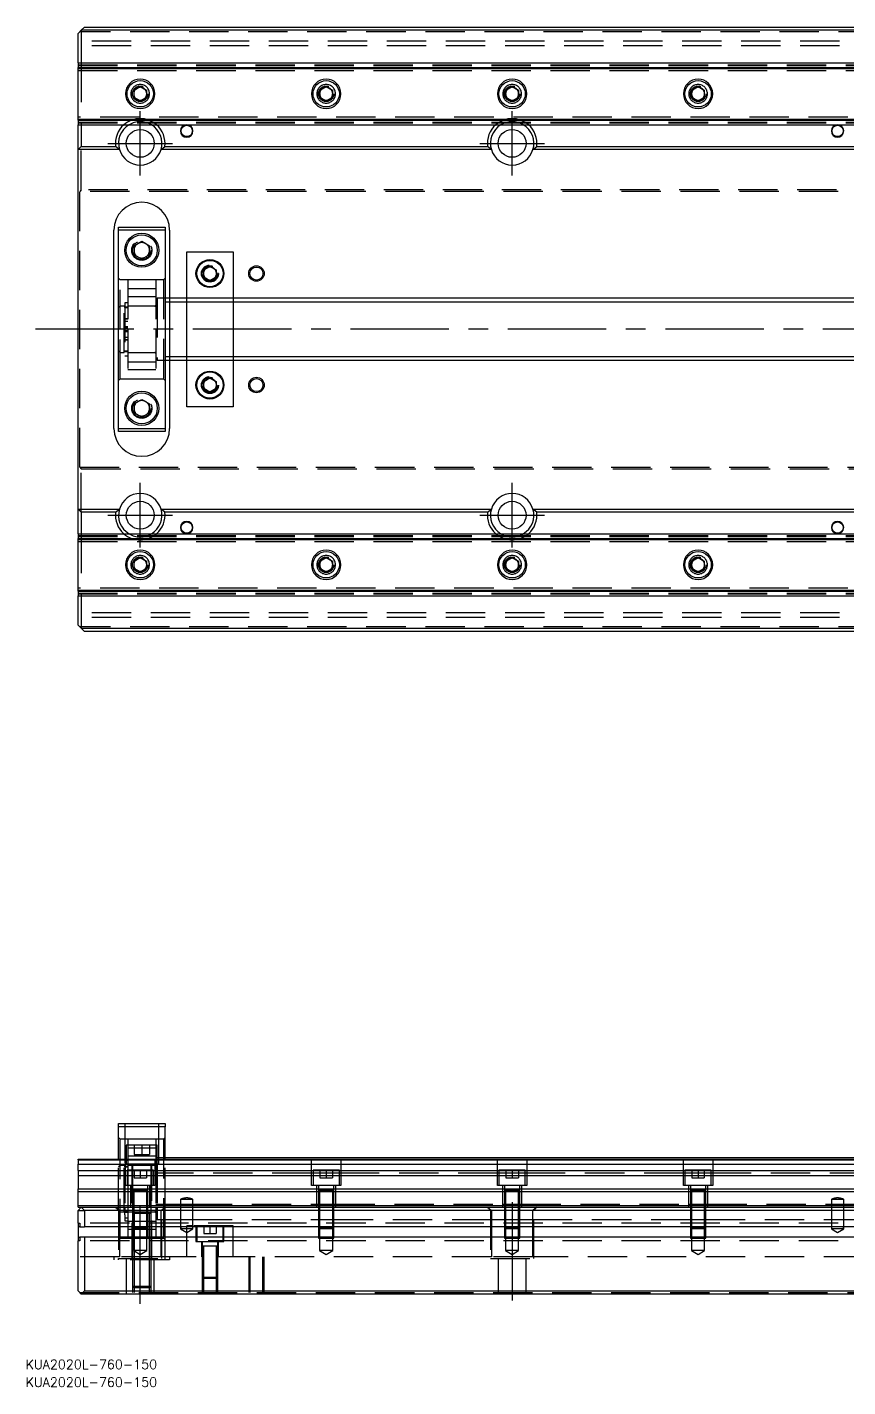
# Model space of a CAD drawing. Extents: x -16 to 1017, y -341 to 120.
# Drawn here: x -16.5 to 248.3, y -341.3 to 97.5 of the extents above; entities that cross this region are included whole.
import ezdxf

# ---------------------------------------------------------------- set-up
doc = ezdxf.new("R2010")
doc.units = 0
doc.linetypes.add('CENTER', pattern=[50.8, 31.75, -6.35, 6.35, -6.35])
doc.linetypes.add('DASHED', pattern=[19.05, 12.7, -6.35])
doc.layers.get('0').update_dxf_attribs({"linetype": 'CONTINUOUS'})
doc.layers.add('CENTER', color=1, linetype='CENTER')
doc.styles.get("Standard").update_dxf_attribs({"font": 'txt.shx', "height": 3, "bigfont": 'bigfont.shx'})

# ---------------------------------------------------------------- blocks, each defined once
blk = doc.blocks.new('*U2')
at = {"color": 7, "linetype": 'CONTINUOUS'}
blk.add_text('KUA2020L-760-150', height=3, dxfattribs=at).set_placement((-16.98, -335.56))
blk = doc.blocks.new('*U3')
at = {"color": 7, "linetype": 'CONTINUOUS'}
blk.add_text('KUA2020L-760-150', height=3, dxfattribs=at).set_placement((-16.98, -341.3))

msp = doc.modelspace()

# ---------------------------------------------------------------- linework, layer by layer
at = {"color": 7, "linetype": 'CONTINUOUS'}
for p, q in [((2, 97.5), (1, 96.5)), ((2, 97.5), (305, 97.5)), ((1, 96.5), (0, 95.5)), ((0, 86), (0, 95.5)), ((1, 96.5), (1, 86)), ((305, 96.5), (1, 96.5)), ((0, 86), (0, 84.48)), ((0, 86), (305, 86)), ((0, 84.48), (297.73, 84.48)), ((0, 84.2), (0, 84.48)), ((0, 84.2), (297.05, 84.2)), ((0, 67.8), (0, 84.2)), ((18, 77.15), (20, 78.31)), ((18, 74.85), (18, 77.15)), ((20, 73.69), (18, 74.85)), ((20, 78.31), (22, 77.15)), ((22, 74.85), (20, 73.69)), ((22, 77.15), (22, 74.85)), ((78, 77.15), (80, 78.31)), ((78, 74.85), (78, 77.15)), ((80, 73.69), (78, 74.85)), ((80, 78.31), (82, 77.15)), ((82, 74.85), (80, 73.69)), ((82, 77.15), (82, 74.85)), ((138, 77.15), (140, 78.31)), ((138, 74.85), (138, 77.15)), ((140, 73.69), (138, 74.85)), ((140, 78.31), (142, 77.15)), ((142, 74.85), (140, 73.69)), ((142, 77.15), (142, 74.85)), ((198, 77.15), (200, 78.31)), ((198, 74.85), (198, 77.15)), ((200, 73.69), (198, 74.85)), ((200, 78.31), (202, 77.15)), ((202, 74.85), (200, 73.69)), ((202, 77.15), (202, 74.85)), ((0, 67.52), (0, 67.8)), ((0, 67.8), (305, 67.8)), ((0, 67.52), (0, 66)), ((0, 67.52), (305, 67.52)), ((0, 58), (0, 66)), ((0, 66), (305, 66)), ((1, 66), (1, 59)), ((0, 58), (1, 59)), ((0, -58), (0, 58)), ((13.29, 58), (0, 58)), ((1, 59), (12.06, 59)), ((13.29, 58), (12.06, 59)), ((26.71, 58), (27.94, 59)), ((133.29, 58), (26.71, 58)), ((27.94, 59), (132.06, 59)), ((133.29, 58), (132.06, 59)), ((146.71, 58), (147.94, 59)), ((253.29, 58), (146.71, 58)), ((147.94, 59), (252.06, 59)), ((11.5, -32), (11.5, 32)), ((13, 32), (13, 33)), ((13, 33), (28, 33)), ((13, -32), (13, 32)), ((28, 32), (13, 32)), ((28, 33), (28, 32)), ((28, 32), (28, -32)), ((29.5, 32), (29.5, 10)), ((18, 26.94), (20.5, 28.39)), ((18, 24.06), (18, 26.94)), ((20.5, 28.39), (23, 26.94)), ((23, 26.94), (23, 24.06)), ((20.5, 22.61), (18, 24.06)), ((23, 24.06), (20.5, 22.61)), ((35, 10), (35, 25)), ((35, 25), (50, 25)), ((50, 25), (50, 10)), ((40.5, 19.15), (42.5, 20.31)), ((40.5, 16.85), (40.5, 19.15)), ((42.5, 20.31), (44.5, 19.15)), ((44.5, 19.15), (44.5, 16.85)), ((42.5, 15.69), (40.5, 16.85)), ((44.5, 16.85), (42.5, 15.69)), ((305, 10), (28, 10)), ((28, -10), (305, -10)), ((29.5, -10), (29.5, -32)), ((35, -25), (35, -10)), ((50, -10), (50, -25)), ((40.5, -16.85), (42.5, -15.69)), ((40.5, -19.15), (40.5, -16.85)), ((42.5, -15.69), (44.5, -16.85)), ((44.5, -16.85), (44.5, -19.15)), ((42.5, -20.31), (40.5, -19.15)), ((44.5, -19.15), (42.5, -20.31)), ((18, -24.06), (20.5, -22.61)), ((18, -26.94), (18, -24.06)), ((20.5, -22.61), (23, -24.06)), ((23, -24.06), (23, -26.94)), ((50, -25), (35, -25)), ((20.5, -28.39), (18, -26.94)), ((23, -26.94), (20.5, -28.39)), ((13, -33), (13, -32)), ((13, -32), (28, -32)), ((28, -33), (13, -33)), ((28, -32), (28, -33)), ((0, -58), (13.29, -58)), ((1, -59), (0, -58)), ((0, -66), (0, -58)), ((12.06, -59), (1, -59)), ((1, -59), (1, -66)), ((12.06, -59), (13.29, -58)), ((26.71, -58), (133.29, -58)), ((27.94, -59), (26.71, -58)), ((132.06, -59), (27.94, -59)), ((132.06, -59), (133.29, -58)), ((146.71, -58), (253.29, -58)), ((147.94, -59), (146.71, -58)), ((252.06, -59), (147.94, -59)), ((0, -66), (0, -67.52)), ((0, -66), (305, -66)), ((0, -67.52), (305, -67.52)), ((0, -67.8), (0, -67.52)), ((0, -67.8), (305, -67.8)), ((0, -84.2), (0, -67.8)), ((18, -74.85), (20, -73.69)), ((20, -73.69), (22, -74.85)), ((78, -74.85), (80, -73.69)), ((80, -73.69), (82, -74.85)), ((138, -74.85), (140, -73.69)), ((140, -73.69), (142, -74.85)), ((198, -74.85), (200, -73.69)), ((200, -73.69), (202, -74.85)), ((18, -77.15), (18, -74.85)), ((20, -78.31), (18, -77.15)), ((22, -77.15), (20, -78.31)), ((22, -74.85), (22, -77.15)), ((78, -77.15), (78, -74.85)), ((80, -78.31), (78, -77.15)), ((82, -77.15), (80, -78.31)), ((82, -74.85), (82, -77.15)), ((138, -77.15), (138, -74.85)), ((140, -78.31), (138, -77.15)), ((142, -77.15), (140, -78.31)), ((142, -74.85), (142, -77.15)), ((198, -77.15), (198, -74.85)), ((200, -78.31), (198, -77.15)), ((202, -77.15), (200, -78.31)), ((202, -74.85), (202, -77.15)), ((0, -84.48), (0, -84.2)), ((0, -84.2), (297.05, -84.2)), ((0, -84.48), (0, -86)), ((0, -84.48), (297.73, -84.48)), ((0, -95.5), (0, -86)), ((0, -86), (305, -86)), ((1, -86), (1, -96.5)), ((0, -95.5), (1, -96.5)), ((1, -96.5), (2, -97.5)), ((1, -96.5), (305, -96.5)), ((305, -97.5), (2, -97.5)), ((13, -256.35), (28, -256.35)), ((13, -257.35), (13, -256.35)), ((13, -267.85), (13, -257.35)), ((28, -257.35), (13, -257.35)), ((28, -256.35), (28, -257.35)), ((28, -267.85), (28, -257.35)), ((305.5, -267.35), (28, -267.35)), ((0, -268.01), (0, -267.85)), ((0, -267.85), (305.5, -267.85)), ((0, -268.01), (305.5, -268.01)), ((0, -268.01), (0, -269.41)), ((0, -271.49), (0, -269.41)), ((0, -269.41), (305.5, -269.41)), ((0, -271.49), (0, -273.11)), ((0, -271.49), (305.5, -271.49)), ((0, -273.11), (0, -277.4)), ((0, -273.11), (305.5, -273.11)), ((0, -278.25), (0, -277.4)), ((0, -277.4), (305.5, -277.4)), ((0, -282.75), (0, -278.25)), ((0, -278.25), (760, -278.25)), ((0, -283.35), (0, -282.75)), ((0, -282.75), (760, -282.75)), ((0, -284.35), (1, -283.35)), ((0, -283.35), (1, -283.35)), ((0, -288.5), (0, -284.35)), ((1, -283.35), (759, -283.35)), ((1, -283.35), (2, -284.35)), ((758, -284.35), (2, -284.35)), ((2, -284.35), (2, -289.65)), ((0, -288.5), (0, -289.65)), ((0, -288.5), (0.5, -288.5)), ((0.5, -288.5), (0.5, -289.65)), ((0, -289.65), (0, -293.05)), ((0.5, -289.65), (0, -289.65)), ((0, -293.05), (0, -294.2)), ((0, -293.05), (0.5, -293.05)), ((0.5, -289.65), (2, -289.65)), ((2, -293.05), (0.5, -293.05)), ((0.5, -293.05), (0.5, -294.2)), ((758, -289.65), (2, -289.65)), ((758, -293.05), (2, -293.05)), ((2, -293.05), (2, -310.35)), ((0.5, -294.2), (0, -294.2)), ((0, -310.35), (0, -294.2)), ((1, -311.35), (0, -310.35)), ((2, -310.35), (1, -311.35)), ((759, -311.35), (1, -311.35)), ((2, -310.35), (758, -310.35))]:
    msp.add_line(p, q, dxfattribs=at)
at = {"color": 3, "linetype": 'DASHED'}
for p, q in [((760, 93), (0, 93)), ((315.2, 96), (0.5, 96)), ((760, 91.5), (0, 91.5)), ((0, 85.4), (760, 85.4)), ((0, 85.15), (305, 85.15)), ((0, 84.42), (305.5, 84.42)), ((0, 83.5), (305.5, 83.5)), ((1, 86), (1, 66)), ((17.5, 76), (17.53, 76.37)), ((77.5, 76), (77.53, 76.37)), ((137.5, 76), (137.53, 76.37)), ((197.5, 76), (197.53, 76.41)), ((305.5, 68.5), (0, 68.5)), ((0, 67.58), (305.5, 67.58)), ((0, 66.85), (305, 66.85)), ((0, 66.6), (760, 66.6)), ((1, 45), (1, 59)), ((1, 45), (0.5, 44.5)), ((759.5, 44.5), (0.5, 44.5)), ((0.5, -44.5), (0.5, 44.5)), ((759, 45), (1, 45)), ((17.5, 25.5), (17.52, 25.85)), ((44.98, 18.29), (45, 18)), ((13.5, 16), (13, 16.5)), ((16, 16), (13.5, 16)), ((13.5, 0), (13.5, 16)), ((25, 16), (16, 16)), ((16, 16), (16, 0)), ((27.5, 16), (25, 16)), ((25, 16), (25, 0)), ((28, 16.5), (27.5, 16)), ((27.5, 16), (27.5, -16)), ((25, 13.02), (16, 13.02)), ((25, 10.48), (16, 10.48)), ((25.5, 10), (25, 9.5)), ((28, 10), (25.5, 10)), ((25.5, 10), (25.5, -10)), ((29.5, 10), (29.5, 5)), ((35, 5), (35, 10)), ((50, 10), (50, 5)), ((13.5, 7.5), (13, 7)), ((14.85, 7.5), (13.5, 7.5)), ((14.85, -7.5), (14.85, 7.5)), ((15, 7.15), (14.85, 7.15)), ((16, 8.55), (15, 8.55)), ((15, 8.55), (15, -8.55)), ((16, 7.15), (15, 7.15)), ((16, 6.9), (15, 6.9)), ((24.7, 7.5), (16, 7.5)), ((25, 7.5), (24.7, 7.5)), ((29.5, 5), (29.5, -5)), ((35, -5), (35, 5)), ((50, 5), (50, -5)), ((13.5, -16), (13.5, 0)), ((16, 3.4), (15, 3.4)), ((15, 3.4), (16, 3.4)), ((16, 2.55), (15, 2.55)), ((15, 0.85), (16, 0.85)), ((15, 0.43), (16, 0.43)), ((16, 0), (16, -16)), ((25, 0), (25, -16)), ((15, -0.42), (16, -0.42)), ((16, -0.85), (15, -0.85)), ((15, -2.55), (16, -2.55)), ((15, -3.4), (16, -3.4)), ((16, -3.4), (15, -3.4)), ((13, -7), (13.5, -7.5)), ((13.5, -7.5), (14.85, -7.5)), ((14.85, -7.15), (15, -7.15)), ((15, -6.9), (16, -6.9)), ((15, -7.15), (16, -7.15)), ((15, -8.55), (16, -8.55)), ((16, -7.5), (24.7, -7.5)), ((24.7, -7.5), (25, -7.5)), ((29.5, -5), (29.5, -10)), ((35, -10), (35, -5)), ((50, -5), (50, -10)), ((16, -10.48), (25, -10.48)), ((16, -13.02), (25, -13.02)), ((25, -9.5), (25.5, -10)), ((25.5, -10), (28, -10)), ((13, -16.5), (13.5, -16)), ((13.5, -16), (16, -16)), ((16, -16), (25, -16)), ((25, -16), (27.5, -16)), ((27.5, -16), (28, -16.5)), ((40, -18), (40.02, -17.7)), ((17.5, -25.5), (17.52, -25.15)), ((0.5, -44.5), (759.5, -44.5)), ((0.5, -44.5), (1, -45)), ((1, -59), (1, -45)), ((1, -45), (759, -45)), ((0, -66.6), (760, -66.6)), ((0, -66.85), (305, -66.85)), ((0, -67.58), (305.5, -67.58)), ((0, -68.5), (305.5, -68.5)), ((1, -66), (1, -86)), ((17.5, -76), (17.53, -75.59)), ((77.5, -76), (77.53, -75.59)), ((137.5, -76), (137.53, -75.59)), ((197.5, -76), (197.53, -75.59)), ((305.5, -83.5), (0, -83.5)), ((0, -84.42), (305.5, -84.42)), ((0, -85.15), (305, -85.15)), ((0, -85.4), (760, -85.4)), ((760, -91.5), (0, -91.5)), ((760, -93), (0, -93)), ((315.2, -96), (0.5, -96)), ((15, -256.35), (15, -269.35)), ((26, -269.35), (26, -256.35)), ((13.5, -261.35), (13, -260.85)), ((16, -261.35), (13.5, -261.35)), ((13.5, -293.35), (13.5, -261.35)), ((25, -261.35), (16, -261.35)), ((16, -261.35), (16, -263.35)), ((27.5, -261.35), (25, -261.35)), ((25, -261.35), (25, -263.35)), ((28, -260.85), (27.5, -261.35)), ((27.5, -261.35), (27.5, -293.35)), ((15.5, -263.35), (15.5, -267.85)), ((25.5, -263.35), (15.5, -263.35)), ((16, -263.35), (16, -267.85)), ((25, -264.32), (16, -264.32)), ((25, -266.87), (16, -266.87)), ((18, -263.35), (18, -266.35)), ((18, -266.35), (20.5, -266.35)), ((20.5, -263.35), (20.5, -266.35)), ((20.5, -266.35), (23, -266.35)), ((23, -263.35), (23, -266.35)), ((25, -263.35), (25, -267.85)), ((25.5, -267.35), (25, -267.85)), ((25.5, -267.85), (25.5, -263.35)), ((28, -267.35), (25.5, -267.35)), ((13, -283.35), (13, -267.85)), ((13.5, -269.85), (13, -270.35)), ((14.85, -269.85), (13.5, -269.85)), ((14.85, -283.35), (14.85, -269.85)), ((15, -270.2), (14.85, -270.2)), ((15.25, -268.25), (15, -268.25)), ((15, -269.35), (26, -269.35)), ((15, -269.35), (15, -283.35)), ((15.25, -270.2), (15, -270.2)), ((16, -270.45), (15, -270.45)), ((15.25, -276.35), (15.25, -267.85)), ((15.5, -268.25), (15.25, -268.25)), ((16, -270.2), (15.25, -270.2)), ((15.5, -267.85), (15.5, -269.35)), ((16, -268.25), (15.5, -268.25)), ((15.75, -271.35), (15.75, -276.35)), ((24.25, -271.35), (15.75, -271.35)), ((16, -267.85), (16, -269.35)), ((16, -269.35), (16, -271.35)), ((17.5, -269.85), (16, -269.85)), ((16, -271.35), (16, -276.35)), ((17.25, -269.35), (17.25, -300.35)), ((17.5, -269.35), (17.5, -271.35)), ((23.5, -269.85), (17.5, -269.85)), ((17.5, -271.35), (17.5, -276.35)), ((18, -271.35), (18, -273.85)), ((20, -271.35), (20, -273.85)), ((22, -271.35), (22, -273.85)), ((23.5, -271.35), (23.5, -269.35)), ((24.7, -269.85), (23.5, -269.85)), ((23.5, -276.35), (23.5, -271.35)), ((23.75, -300.35), (23.75, -269.35)), ((24.25, -276.35), (24.25, -271.35)), ((25, -269.85), (24.7, -269.85)), ((24.75, -267.85), (24.75, -276.35)), ((25, -267.85), (25, -269.35)), ((25, -269.35), (25, -283.35)), ((25.5, -269.35), (25.5, -267.85)), ((25.5, -269.35), (25.5, -283.35)), ((28, -283.35), (28, -267.85)), ((75.25, -276.35), (75.25, -267.85)), ((75.75, -271.35), (75.75, -276.35)), ((84.25, -271.35), (75.75, -271.35)), ((78, -271.35), (78, -273.85)), ((80, -271.35), (80, -273.85)), ((82, -271.35), (82, -273.85)), ((84.25, -276.35), (84.25, -271.35)), ((84.75, -267.85), (84.75, -276.35)), ((135.25, -276.35), (135.25, -267.85)), ((135.75, -271.35), (135.75, -276.35)), ((144.25, -271.35), (135.75, -271.35)), ((138, -271.35), (138, -273.85)), ((140, -271.35), (140, -273.85)), ((142, -271.35), (142, -273.85)), ((144.25, -276.35), (144.25, -271.35)), ((144.75, -267.85), (144.75, -276.35)), ((195.25, -276.35), (195.25, -267.85)), ((195.75, -271.35), (195.75, -276.35)), ((204.25, -271.35), (195.75, -271.35)), ((198, -271.35), (198, -273.85)), ((200, -271.35), (200, -273.85)), ((202, -271.35), (202, -273.85)), ((204.25, -276.35), (204.25, -271.35)), ((204.75, -267.85), (204.75, -276.35)), ((24.75, -276.35), (15.25, -276.35)), ((16, -276.35), (16, -283.35)), ((17, -283.35), (17, -276.35)), ((17.5, -276.35), (17.5, -277.95)), ((18, -273.85), (20, -273.85)), ((20, -273.85), (22, -273.85)), ((22.5, -277.95), (22.5, -276.35)), ((23, -276.35), (23, -283.35)), ((23.5, -283.35), (23.5, -276.35)), ((28, -272.35), (25, -272.35)), ((75.25, -272.35), (28, -272.35)), ((75.75, -272.35), (75.25, -272.35)), ((84.75, -276.35), (75.25, -276.35)), ((84.25, -272.35), (75.75, -272.35)), ((77, -283.35), (77, -276.35)), ((77.5, -276.35), (77.5, -277.95)), ((78, -273.85), (80, -273.85)), ((80, -273.85), (82, -273.85)), ((82.5, -277.95), (82.5, -276.35)), ((83, -276.35), (83, -283.35)), ((84.75, -272.35), (84.25, -272.35)), ((135.25, -272.35), (84.75, -272.35)), ((135.75, -272.35), (135.25, -272.35)), ((144.75, -276.35), (135.25, -276.35)), ((144.25, -272.35), (135.75, -272.35)), ((137, -283.35), (137, -276.35)), ((137.5, -276.35), (137.5, -277.95)), ((138, -273.85), (140, -273.85)), ((140, -273.85), (142, -273.85)), ((142.5, -277.95), (142.5, -276.35)), ((143, -276.35), (143, -283.35)), ((144.75, -272.35), (144.25, -272.35)), ((195.25, -272.35), (144.75, -272.35)), ((195.75, -272.35), (195.25, -272.35)), ((204.75, -276.35), (195.25, -276.35)), ((204.25, -272.35), (195.75, -272.35)), ((197, -283.35), (197, -276.35)), ((197.5, -276.35), (197.5, -277.95)), ((198, -273.85), (200, -273.85)), ((200, -273.85), (202, -273.85)), ((202.5, -277.95), (202.5, -276.35)), ((203, -276.35), (203, -283.35)), ((204.75, -272.35), (204.25, -272.35)), ((255.25, -272.35), (204.75, -272.35)), ((17.5, -277.94), (17.5, -277.95)), ((22.5, -277.95), (17.5, -277.95)), ((22.5, -277.95), (17.5, -277.95)), ((22.5, -277.95), (17.5, -277.95)), ((17.5, -277.95), (17.5, -283.35)), ((17.5, -277.95), (17.5, -277.95)), ((17.9, -277.95), (17.9, -283.35)), ((22.1, -283.35), (22.1, -277.95)), ((22.5, -277.95), (22.5, -277.94)), ((22.5, -283.35), (22.5, -277.95)), ((22.5, -277.95), (22.5, -277.95)), ((35.06, -280.35), (34.94, -280.35)), ((77.5, -277.94), (77.5, -277.95)), ((82.5, -277.95), (77.5, -277.95)), ((82.5, -277.95), (77.5, -277.95)), ((77.5, -277.95), (77.5, -277.95)), ((77.5, -277.95), (77.5, -283.35)), ((77.9, -277.95), (77.9, -283.35)), ((82.1, -283.35), (82.1, -277.95)), ((82.5, -277.95), (82.5, -277.94)), ((82.5, -277.95), (82.5, -277.95)), ((82.5, -283.35), (82.5, -277.95)), ((137.5, -277.94), (137.5, -277.95)), ((142.5, -277.95), (137.5, -277.95)), ((137.5, -277.95), (137.5, -283.35)), ((137.5, -277.95), (137.5, -277.95)), ((137.9, -277.95), (137.9, -283.35)), ((142.1, -283.35), (142.1, -277.95)), ((142.5, -277.95), (142.5, -277.94)), ((142.5, -283.35), (142.5, -277.95)), ((142.5, -277.95), (142.5, -277.95)), ((197.5, -277.94), (197.5, -277.95)), ((202.5, -277.95), (197.5, -277.95)), ((202.5, -277.95), (197.5, -277.95)), ((197.5, -277.95), (197.5, -277.95)), ((197.5, -277.95), (197.5, -283.35)), ((197.9, -277.95), (197.9, -283.35)), ((202.1, -283.35), (202.1, -277.95)), ((202.5, -277.95), (202.5, -277.94)), ((202.5, -277.95), (202.5, -277.95)), ((202.5, -283.35), (202.5, -277.95)), ((245.06, -280.35), (244.94, -280.35)), ((0, -284.35), (2, -284.35)), ((12, -283.35), (13, -284.35)), ((12.06, -283.35), (13.29, -284.35)), ((13, -284.12), (13, -283.35)), ((13, -284.35), (13, -284.12)), ((13, -284.35), (13.29, -284.64)), ((13, -284.35), (13, -299.85)), ((13.29, -284.35), (13.29, -289.65)), ((13.29, -284.64), (13.5, -284.85)), ((13.5, -284.85), (14.85, -284.85)), ((14.85, -284.85), (14.85, -283.35)), ((14.85, -284.5), (15, -284.5)), ((15, -283.35), (15, -284.22)), ((15, -285.79), (15, -284.22)), ((15, -284.24), (16, -284.24)), ((15, -284.24), (16, -284.24)), ((15, -284.5), (16, -284.5)), ((16, -285.03), (15, -285.03)), ((16, -283.35), (16, -289.65)), ((16, -284.85), (17.5, -284.85)), ((17.5, -283.35), (17.5, -289.65)), ((17.5, -283.35), (17.5, -289.65)), ((17.5, -284.85), (17.9, -284.85)), ((17.9, -283.35), (17.9, -289.65)), ((17.9, -284.85), (22.1, -284.85)), ((22.1, -289.65), (22.1, -283.35)), ((22.1, -284.85), (22.5, -284.85)), ((22.5, -289.65), (22.5, -283.35)), ((22.5, -289.65), (22.5, -283.35)), ((22.5, -284.85), (23.5, -284.85)), ((23.5, -285.35), (23.5, -283.35)), ((23.5, -284.85), (24.7, -284.85)), ((24.7, -284.85), (25, -284.85)), ((25, -282.35), (28, -282.35)), ((25, -283.35), (25, -289.65)), ((25.5, -283.35), (25.5, -287.35)), ((27.94, -283.35), (26.71, -284.35)), ((26.71, -289.65), (26.71, -284.35)), ((27, -284.35), (28, -283.35)), ((27, -299.85), (27, -284.35)), ((28, -282.35), (33, -282.35)), ((28, -289.65), (28, -283.35)), ((33, -280.85), (33, -283.35)), ((37, -280.85), (33, -280.85)), ((33, -282.35), (37, -282.35)), ((33, -283.35), (33, -289.65)), ((37, -283.35), (37, -280.85)), ((37, -282.35), (77, -282.35)), ((37, -289.65), (37, -283.35)), ((77, -282.35), (77.5, -282.35)), ((77.5, -282.35), (77.9, -282.35)), ((77.5, -283.35), (77.5, -289.65)), ((77.5, -283.35), (77.5, -289.65)), ((77.9, -282.35), (82.1, -282.35)), ((77.9, -283.35), (77.9, -289.65)), ((82.1, -282.35), (82.5, -282.35)), ((82.1, -289.65), (82.1, -283.35)), ((82.5, -282.35), (83, -282.35)), ((82.5, -289.65), (82.5, -283.35)), ((82.5, -289.65), (82.5, -283.35)), ((83, -282.35), (137, -282.35)), ((132, -283.35), (133, -284.35)), ((132.06, -283.35), (133.29, -284.35)), ((133, -284.35), (133, -299.85)), ((133.29, -284.35), (133.29, -289.65)), ((137, -282.35), (137.5, -282.35)), ((137.5, -282.35), (137.9, -282.35)), ((137.5, -283.35), (137.5, -289.65)), ((137.5, -283.35), (137.5, -289.65)), ((137.9, -282.35), (142.1, -282.35)), ((137.9, -283.35), (137.9, -289.65)), ((142.1, -282.35), (142.5, -282.35)), ((142.1, -289.65), (142.1, -283.35)), ((142.5, -282.35), (143, -282.35)), ((142.5, -289.65), (142.5, -283.35)), ((142.5, -289.65), (142.5, -283.35)), ((143, -282.35), (197, -282.35)), ((147.94, -283.35), (146.71, -284.35)), ((146.71, -289.65), (146.71, -284.35)), ((147, -284.35), (148, -283.35)), ((147, -299.85), (147, -284.35)), ((197, -282.35), (197.5, -282.35)), ((197.5, -282.35), (197.9, -282.35)), ((197.5, -283.35), (197.5, -289.65)), ((197.5, -283.35), (197.5, -289.65)), ((197.9, -282.35), (202.1, -282.35)), ((197.9, -283.35), (197.9, -289.65)), ((202.1, -282.35), (202.5, -282.35)), ((202.1, -289.65), (202.1, -283.35)), ((202.5, -282.35), (203, -282.35)), ((202.5, -289.65), (202.5, -283.35)), ((202.5, -289.65), (202.5, -283.35)), ((203, -282.35), (243, -282.35)), ((243, -280.85), (243, -283.35)), ((247, -280.85), (243, -280.85)), ((243, -282.35), (247, -282.35)), ((243, -283.35), (243, -289.65)), ((247, -283.35), (247, -280.85)), ((247, -282.35), (257, -282.35)), ((247, -289.65), (247, -283.35)), ((759.5, -288.5), (0.5, -288.5)), ((15, -285.79), (15, -287.54)), ((15, -286.73), (16, -286.73)), ((15, -287.54), (15, -287.74)), ((15, -287.74), (16, -287.74)), ((16, -287.82), (17.5, -287.82)), ((23.5, -285.35), (17.5, -285.35)), ((17.9, -285.35), (17.5, -285.35)), ((17.5, -287.82), (17.9, -287.82)), ((22.1, -285.35), (17.9, -285.35)), ((17.9, -287.82), (18, -287.82)), ((18, -285.35), (18, -289.65)), ((18, -287.82), (22.1, -287.82)), ((22.5, -285.35), (22.1, -285.35)), ((22.1, -287.82), (22.5, -287.82)), ((23.5, -285.35), (22.5, -285.35)), ((22.5, -287.82), (23, -287.82)), ((23, -289.65), (23, -285.35)), ((23, -287.82), (23.5, -287.82)), ((23.5, -285.35), (23.5, -285.34)), ((23.5, -289.65), (23.5, -285.35)), ((23.5, -285.35), (23.5, -285.35)), ((23.5, -287.82), (25, -287.82)), ((25, -286.85), (25.5, -287.35)), ((25.5, -287.35), (26.71, -287.35)), ((26.71, -287.35), (28, -287.35)), ((28, -287.35), (33, -287.35)), ((33, -287.35), (37, -287.35)), ((37, -289.35), (35, -289.35)), ((35, -289.65), (35, -289.35)), ((37, -287.35), (77.5, -287.35)), ((50, -289.35), (37, -289.35)), ((38, -289.35), (38, -294.35)), ((38.25, -289.35), (38.25, -289.65)), ((40.5, -289.35), (40.5, -291.85)), ((42.5, -289.35), (42.5, -291.85)), ((44.5, -289.35), (44.5, -291.85)), ((46.75, -289.65), (46.75, -289.35)), ((47, -294.35), (47, -289.35)), ((50, -289.65), (50, -289.35)), ((77.5, -287.35), (77.9, -287.35)), ((77.9, -287.35), (82.1, -287.35)), ((82.1, -287.35), (82.5, -287.35)), ((82.5, -287.35), (133.29, -287.35)), ((133.29, -287.35), (137.5, -287.35)), ((137.5, -287.35), (137.9, -287.35)), ((137.9, -287.35), (142.1, -287.35)), ((142.1, -287.35), (142.5, -287.35)), ((142.5, -287.35), (146.71, -287.35)), ((146.71, -287.35), (197.5, -287.35)), ((197.5, -287.35), (197.9, -287.35)), ((197.9, -287.35), (202.1, -287.35)), ((202.1, -287.35), (202.5, -287.35)), ((202.5, -287.35), (243, -287.35)), ((243, -287.35), (247, -287.35)), ((247, -287.35), (253.29, -287.35)), ((13, -293.85), (13.5, -293.35)), ((13.29, -289.65), (13.29, -293.05)), ((13.29, -293.05), (13.29, -299.35)), ((13.5, -293.35), (16, -293.35)), ((16, -289.65), (16, -293.05)), ((16, -290.37), (25, -290.37)), ((16, -293.05), (16, -293.35)), ((16, -293.35), (17.5, -293.35)), ((17.5, -289.65), (17.5, -289.95)), ((17.5, -289.65), (17.5, -289.95)), ((17.5, -289.95), (17.9, -290.35)), ((17.5, -289.95), (17.5, -293.05)), ((17.5, -289.95), (22.5, -289.95)), ((17.5, -293.05), (17.5, -293.35)), ((17.5, -293.35), (17.5, -299.35)), ((17.5, -293.35), (22.5, -293.35)), ((17.9, -289.65), (17.9, -290.35)), ((17.9, -290.35), (17.9, -293.35)), ((22.1, -290.35), (17.9, -290.35)), ((17.9, -293.35), (17.9, -297.35)), ((18, -289.65), (18, -290.35)), ((18, -290.35), (18, -293.05)), ((18, -293.05), (18, -293.35)), ((18, -293.35), (18, -299.35)), ((22.1, -290.35), (22.1, -289.65)), ((22.1, -290.35), (22.5, -289.95)), ((22.1, -293.35), (22.1, -290.35)), ((22.1, -297.35), (22.1, -293.35)), ((22.5, -289.95), (22.5, -289.65)), ((22.5, -289.95), (22.5, -289.65)), ((22.5, -293.05), (22.5, -289.95)), ((22.5, -293.35), (22.5, -293.05)), ((22.5, -293.35), (23, -293.35)), ((23, -293.05), (23, -289.65)), ((23, -299.35), (23, -293.05)), ((23, -293.35), (23.5, -293.35)), ((23.5, -293.05), (23.5, -289.65)), ((23.5, -299.35), (23.5, -293.05)), ((23.5, -293.35), (25, -293.35)), ((25, -289.65), (25, -293.05)), ((25, -293.05), (25, -293.35)), ((25, -293.35), (27.5, -293.35)), ((26.71, -293.05), (26.71, -289.65)), ((26.71, -299.35), (26.71, -293.05)), ((27.5, -293.35), (28, -293.85)), ((28, -293.05), (28, -289.65)), ((28, -300.35), (28, -293.05)), ((33, -289.65), (33, -289.72)), ((33, -289.72), (33, -290.35)), ((33, -289.72), (33.17, -290.35)), ((37, -289.72), (33, -289.72)), ((33, -290.35), (35, -291.5)), ((37, -290.35), (33, -290.35)), ((35, -290.35), (35, -289.65)), ((35, -293.05), (35, -290.35)), ((35, -291.5), (37, -290.35)), ((35, -299.35), (35, -293.05)), ((36.83, -290.35), (37, -289.72)), ((37, -289.72), (37, -289.65)), ((37, -290.35), (37, -289.72)), ((38.25, -289.65), (38.25, -293.05)), ((38.25, -293.05), (38.25, -294.35)), ((40.5, -291.85), (42.5, -291.85)), ((42.5, -291.85), (44.5, -291.85)), ((46.75, -293.05), (46.75, -289.65)), ((46.75, -294.35), (46.75, -293.05)), ((50, -293.05), (50, -289.65)), ((50, -299.35), (50, -293.05)), ((77.5, -289.65), (77.5, -289.95)), ((77.5, -289.65), (77.5, -289.95)), ((77.5, -289.95), (77.9, -290.35)), ((77.5, -289.95), (77.5, -293.05)), ((77.5, -289.95), (82.5, -289.95)), ((77.5, -293.05), (77.5, -293.35)), ((77.5, -293.35), (82.5, -293.35)), ((77.9, -289.65), (77.9, -290.35)), ((77.9, -290.35), (77.9, -293.35)), ((82.1, -290.35), (77.9, -290.35)), ((77.9, -293.35), (77.9, -297.35)), ((82.1, -290.35), (82.1, -289.65)), ((82.1, -290.35), (82.5, -289.95)), ((82.1, -293.35), (82.1, -290.35)), ((82.1, -297.35), (82.1, -293.35)), ((82.5, -289.95), (82.5, -289.65)), ((82.5, -289.95), (82.5, -289.65)), ((82.5, -293.05), (82.5, -289.95)), ((82.5, -293.35), (82.5, -293.05)), ((133.29, -289.65), (133.29, -293.05)), ((133.29, -293.05), (133.29, -299.35)), ((137.5, -289.65), (137.5, -289.95)), ((137.5, -289.65), (137.5, -289.95)), ((137.5, -289.95), (137.9, -290.35)), ((137.5, -289.95), (137.5, -293.05)), ((137.5, -289.95), (142.5, -289.95)), ((137.5, -293.05), (137.5, -293.35)), ((137.5, -293.35), (142.5, -293.35)), ((137.9, -289.65), (137.9, -290.35)), ((137.9, -290.35), (137.9, -293.35)), ((142.1, -290.35), (137.9, -290.35)), ((137.9, -293.35), (137.9, -297.35)), ((142.1, -290.35), (142.1, -289.65)), ((142.1, -290.35), (142.5, -289.95)), ((142.1, -293.35), (142.1, -290.35)), ((142.1, -297.35), (142.1, -293.35)), ((142.5, -289.95), (142.5, -289.65)), ((142.5, -289.95), (142.5, -289.65)), ((142.5, -293.05), (142.5, -289.95)), ((142.5, -293.35), (142.5, -293.05)), ((146.71, -293.05), (146.71, -289.65)), ((146.71, -299.35), (146.71, -293.05)), ((197.5, -289.65), (197.5, -289.95)), ((197.5, -289.65), (197.5, -289.95)), ((197.5, -289.95), (197.9, -290.35)), ((197.5, -289.95), (197.5, -293.05)), ((197.5, -289.95), (202.5, -289.95)), ((197.5, -293.05), (197.5, -293.35)), ((197.5, -293.35), (202.5, -293.35)), ((197.9, -289.65), (197.9, -290.35)), ((197.9, -290.35), (197.9, -293.35)), ((202.1, -290.35), (197.9, -290.35)), ((197.9, -293.35), (197.9, -297.35)), ((202.1, -290.35), (202.1, -289.65)), ((202.1, -290.35), (202.5, -289.95)), ((202.1, -293.35), (202.1, -290.35)), ((202.1, -297.35), (202.1, -293.35)), ((202.5, -289.95), (202.5, -289.65)), ((202.5, -289.95), (202.5, -289.65)), ((202.5, -293.05), (202.5, -289.95)), ((202.5, -293.35), (202.5, -293.05)), ((243, -289.65), (243, -289.72)), ((243, -289.72), (243, -290.35)), ((243, -289.72), (243.17, -290.35)), ((247, -289.72), (243, -289.72)), ((243, -290.35), (245, -291.5)), ((247, -290.35), (243, -290.35)), ((245, -291.5), (247, -290.35)), ((246.83, -290.35), (247, -289.72)), ((247, -289.72), (247, -289.65)), ((247, -290.35), (247, -289.72)), ((759.5, -294.2), (0.5, -294.2)), ((17.9, -297.35), (20, -298.56)), ((22.1, -297.35), (17.9, -297.35)), ((20, -298.56), (22.1, -297.35)), ((38, -294.35), (47, -294.35)), ((39.75, -294.35), (39.75, -299.35)), ((40, -294.35), (40, -295.95)), ((40, -295.94), (40, -295.95)), ((40, -295.95), (40, -299.35)), ((40, -295.95), (40, -295.95)), ((45, -295.95), (40, -295.95)), ((45, -295.95), (40, -295.95)), ((40.4, -295.95), (40.4, -299.35)), ((44.6, -299.35), (44.6, -295.95)), ((45, -295.95), (45, -294.35)), ((45, -295.95), (45, -295.94)), ((45, -299.35), (45, -295.95)), ((45, -295.95), (45, -295.95)), ((45.25, -299.35), (45.25, -294.35)), ((77.9, -297.35), (80, -298.56)), ((82.1, -297.35), (77.9, -297.35)), ((80, -298.56), (82.1, -297.35)), ((137.9, -297.35), (140, -298.56)), ((142.1, -297.35), (137.9, -297.35)), ((140, -298.56), (142.1, -297.35)), ((197.9, -297.35), (200, -298.56)), ((202.1, -297.35), (197.9, -297.35)), ((200, -298.56), (202.1, -297.35)), ((13.29, -299.35), (0, -299.35)), ((11.5, -299.35), (11.5, -300.35)), ((29.5, -300.35), (11.5, -300.35)), ((13, -300.35), (13, -299.85)), ((13, -299.85), (27, -299.85)), ((26.71, -299.35), (13.29, -299.35)), ((15.5, -299.85), (15.5, -311.35)), ((17.5, -299.35), (17.5, -300.35)), ((17.5, -300.35), (17.5, -308.85)), ((17.5, -300.35), (17.5, -308.85)), ((18, -299.35), (18, -300.35)), ((18, -300.35), (18, -309.35)), ((23, -300.35), (23, -299.35)), ((23, -309.35), (23, -300.35)), ((23.5, -300.35), (23.5, -299.35)), ((23.5, -308.85), (23.5, -300.35)), ((23.5, -308.85), (23.5, -300.35)), ((24.5, -311.35), (24.5, -299.85)), ((133.29, -299.35), (26.71, -299.35)), ((29.5, -299.35), (29.5, -300.35)), ((40, -299.35), (40, -305.95)), ((40, -299.35), (40, -305.95)), ((40.4, -299.35), (40.4, -306.35)), ((44.6, -306.35), (44.6, -299.35)), ((45, -305.95), (45, -299.35)), ((45, -305.95), (45, -299.35)), ((55, -299.35), (55, -310.85)), ((55.4, -299.35), (55.4, -310.85)), ((59.6, -310.85), (59.6, -299.35)), ((60, -310.85), (60, -299.35)), ((133, -299.85), (147, -299.85)), ((146.71, -299.35), (133.29, -299.35)), ((135.5, -299.85), (135.5, -311.35)), ((144.5, -311.35), (144.5, -299.85)), ((253.29, -299.35), (146.71, -299.35)), ((40, -305.95), (40.4, -306.35)), ((40, -305.95), (45, -305.95)), ((40, -305.95), (40, -310.85)), ((44.6, -306.35), (40.4, -306.35)), ((40.4, -306.35), (40.4, -310.85)), ((44.6, -306.35), (45, -305.95)), ((44.6, -310.85), (44.6, -306.35)), ((45, -310.85), (45, -305.95)), ((0.5, -310.85), (759.5, -310.85)), ((17.5, -308.85), (18, -309.35)), ((17.5, -308.85), (17.5, -310.85)), ((17.5, -308.85), (23.5, -308.85)), ((18, -309.35), (18, -310.85)), ((23, -309.35), (18, -309.35)), ((23, -309.35), (23.5, -308.85)), ((23, -310.85), (23, -309.35)), ((23.5, -310.85), (23.5, -308.85))]:
    msp.add_line(p, q, dxfattribs=at)
at = {"color": 3, "linetype": 'CONTINUOUS'}
for p, q in [((305, 8.75), (28, 8.75)), ((28, -8.75), (305, -8.75))]:
    msp.add_line(p, q, dxfattribs=at)
at = {"color": 7, "linetype": 'CONTINUOUS'}
for centre, radius in [((20, 76), 4.25), ((80, 76), 4.25), ((140, 76), 4.25), ((200, 76), 4.25), ((20, 60), 4.5), ((140, 60), 4.5), ((20.5, 25.5), 5.5), ((20.5, 25.5), 5), ((42.5, 18), 4.5), ((42.5, 18), 4.25), ((57.5, 18), 2.1), ((42.5, -18), 4.5), ((42.5, -18), 4.25), ((57.5, -18), 2.1), ((20.5, -25.5), 5.5), ((20.5, -25.5), 5), ((20, -60), 4.5), ((140, -60), 4.5), ((20, -76), 4.25), ((80, -76), 4.25), ((140, -76), 4.25), ((200, -76), 4.25)]:
    msp.add_circle(centre, radius, dxfattribs=at)
at = {"color": 3, "linetype": 'DASHED'}
for centre, radius in [((20, 76), 2.5), ((80, 76), 2.5), ((140, 76), 2.5), ((200, 76), 2.5), ((20.5, 25.5), 3.25), ((20.5, 25.5), 3), ((42.5, 18), 2.75), ((42.5, 18), 2.5), ((42.5, -18), 2.75), ((42.5, -18), 2.5), ((20.5, -25.5), 3.25), ((20.5, -25.5), 3), ((20, -76), 2.5), ((80, -76), 2.5), ((140, -76), 2.5), ((200, -76), 2.5)]:
    msp.add_circle(centre, radius, dxfattribs=at)
at = {"color": 3, "linetype": 'CONTINUOUS'}
for centre, radius in [((35, 64), 1.83), ((245, 64), 1.83), ((57.5, 18), 2.5), ((57.5, -18), 2.5), ((35, -64), 1.83), ((245, -64), 1.83)]:
    msp.add_circle(centre, radius, dxfattribs=at)
at = {"color": 7, "linetype": 'CONTINUOUS'}
for centre, radius, start, end in [((20, 76), 4.75, 0, 180), ((80, 76), 4.75, 0, 180), ((140, 76), 4.75, 0, 180), ((200, 76), 4.75, 0, 180), ((20, 76), 4.75, 180, 0), ((80, 76), 4.75, 180, 0), ((140, 76), 4.75, 180, 0), ((200, 76), 4.75, 180, 0), ((20, 60), 8, 131.4096, 187.1808), ((20, 60), 7, 121.0027, 196.6015), ((20, 60), 7, 343.3985, 58.9973), ((20, 60), 8, 352.8192, 48.5904), ((35, 64), 2, 180, 90), ((35, 64), 2, 90, 180), ((140, 60), 8, 131.4096, 187.1808), ((140, 60), 7, 121.0027, 196.6015), ((140, 60), 7, 343.3985, 58.9973), ((140, 60), 8, 352.8192, 48.5904), ((245, 64), 2, 180, 90), ((245, 64), 2, 90, 180), ((20, 60), 7, 196.6015, 343.3985), ((140, 60), 7, 196.6015, 343.3985), ((20.5, 32), 9, 0, 180), ((20.5, -32), 9, 180, 0), ((20, -60), 7, 16.6015, 163.3985), ((140, -60), 7, 16.6015, 163.3985), ((20, -60), 8, 172.8192, 228.5904), ((20, -60), 7, 163.3985, 238.9973), ((20, -60), 7, 301.0027, 16.6015), ((20, -60), 8, 311.4096, 7.1808), ((140, -60), 8, 172.8192, 228.5904), ((140, -60), 7, 163.3985, 238.9973), ((140, -60), 7, 301.0027, 16.6015), ((140, -60), 8, 311.4096, 7.1808), ((35, -64), 2, 270, 180), ((35, -64), 2, 180, 270), ((245, -64), 2, 270, 180), ((245, -64), 2, 180, 270), ((20, -76), 4.75, 0, 180), ((80, -76), 4.75, 0, 180), ((140, -76), 4.75, 0, 180), ((200, -76), 4.75, 0, 180), ((20, -76), 4.75, 180, 0), ((80, -76), 4.75, 180, 0), ((140, -76), 4.75, 180, 0), ((200, -76), 4.75, 180, 0)]:
    msp.add_arc(centre, radius, start, end, dxfattribs=at)
at = {"color": 3, "linetype": 'DASHED'}
for centre, radius, start, end in [((20, 76), 3, 0, 180), ((80, 76), 3, 0, 180), ((140, 76), 3, 0, 180), ((200, 76), 3, 0, 180), ((20, 76), 3, 180, 0), ((20, 76), 2.1, 162.2472, 180), ((20, 76), 2.1, 180, 197.7528), ((20, 76), 2.1, 137.7528, 162.2472), ((20, 76), 2.1, 197.7528, 222.2472), ((20, 76), 2.1, 102.2472, 137.7528), ((20, 76), 2.1, 77.7528, 102.2472), ((20, 76), 2.1, 42.2472, 77.7528), ((20, 76), 2.1, 17.7528, 42.2472), ((20, 76), 2.1, 317.7528, 342.2472), ((20, 76), 2.1, 342.2472, 17.7528), ((80, 76), 3, 180, 0), ((80, 76), 2.1, 162.2472, 180), ((80, 76), 2.1, 180, 197.7528), ((80, 76), 2.1, 137.7528, 162.2472), ((80, 76), 2.1, 197.7528, 222.2472), ((80, 76), 2.1, 102.2472, 137.7528), ((80, 76), 2.1, 77.7528, 102.2472), ((80, 76), 2.1, 42.2472, 77.7528), ((80, 76), 2.1, 17.7528, 42.2472), ((80, 76), 2.1, 317.7528, 342.2472), ((80, 76), 2.1, 342.2472, 17.7528), ((140, 76), 3, 180, 0), ((140, 76), 2.1, 162.2472, 180), ((140, 76), 2.1, 180, 197.7528), ((140, 76), 2.1, 137.7528, 162.2472), ((140, 76), 2.1, 197.7528, 222.2472), ((140, 76), 2.1, 102.2472, 137.7528), ((140, 76), 2.1, 77.7528, 102.2472), ((140, 76), 2.1, 42.2472, 77.7528), ((140, 76), 2.1, 17.7528, 42.2472), ((140, 76), 2.1, 317.7528, 342.2472), ((140, 76), 2.1, 342.2472, 17.7528), ((200, 76), 3, 180, 0), ((200, 76), 2.1, 162.2472, 180), ((200, 76), 2.1, 180, 197.7528), ((200, 76), 2.1, 137.7528, 162.2472), ((200, 76), 2.1, 197.7528, 222.2472), ((200, 76), 2.1, 102.2472, 137.7528), ((200, 76), 2.1, 77.7528, 102.2472), ((200, 76), 2.1, 42.2472, 77.7528), ((200, 76), 2.1, 17.7528, 42.2472), ((200, 76), 2.1, 317.7528, 342.2472), ((200, 76), 2.1, 342.2472, 17.7528), ((20, 76), 2.1, 222.2472, 257.7528), ((20, 76), 2.1, 257.7528, 282.2472), ((20, 76), 2.1, 282.2472, 317.7528), ((80, 76), 2.1, 222.2472, 257.7528), ((80, 76), 2.1, 257.7528, 282.2472), ((80, 76), 2.1, 282.2472, 317.7528), ((140, 76), 2.1, 222.2472, 257.7528), ((140, 76), 2.1, 257.7528, 282.2472), ((140, 76), 2.1, 282.2472, 317.7528), ((200, 76), 2.1, 222.2472, 257.7528), ((200, 76), 2.1, 257.7528, 282.2472), ((200, 76), 2.1, 282.2472, 317.7528), ((20, 60), 8, 48.5904, 131.4096), ((20, 60), 7, 58.9973, 121.0027), ((140, 60), 8, 48.5904, 131.4096), ((140, 60), 7, 58.9973, 121.0027), ((20.5, 25.5), 2.5, 120, 180), ((20.5, 25.5), 2.5, 60, 120), ((20.5, 25.5), 2.5, 0, 60), ((20.5, 25.5), 2.5, 180, 240), ((20.5, 25.5), 2.5, 240, 300), ((20.5, 25.5), 2.5, 300, 0), ((42.5, 18), 2.1, 162.2472, 180), ((42.5, 18), 2.1, 180, 197.7528), ((42.5, 18), 2.1, 137.7528, 162.2472), ((42.5, 18), 2.1, 102.2472, 137.7528), ((42.5, 18), 2.1, 77.7528, 102.2472), ((42.5, 18), 2.1, 42.2472, 77.7528), ((42.5, 18), 2.1, 17.7528, 42.2472), ((42.5, 18), 2.1, 342.2472, 17.7528), ((42.5, 18), 2.1, 197.7528, 222.2472), ((42.5, 18), 2.1, 222.2472, 257.7528), ((42.5, 18), 2.1, 257.7528, 282.2472), ((42.5, 18), 2.1, 282.2472, 317.7528), ((42.5, 18), 2.1, 317.7528, 342.2472), ((24.7, 7.8), 0.3, 270, 360), ((24.7, -7.8), 0.3, 0, 90), ((42.5, -18), 2.1, 162.2472, 180), ((42.5, -18), 2.1, 137.7528, 162.2472), ((42.5, -18), 2.1, 102.2472, 137.7528), ((42.5, -18), 2.1, 77.7528, 102.2472), ((42.5, -18), 2.1, 42.2472, 77.7528), ((42.5, -18), 2.1, 17.7528, 42.2472), ((42.5, -18), 2.1, 342.2472, 17.7528), ((42.5, -18), 2.1, 180, 197.7528), ((42.5, -18), 2.1, 197.7528, 222.2472), ((42.5, -18), 2.1, 222.2472, 257.7528), ((42.5, -18), 2.1, 257.7528, 282.2472), ((42.5, -18), 2.1, 282.2472, 317.7528), ((42.5, -18), 2.1, 317.7528, 342.2472), ((20.5, -25.5), 2.5, 120, 180), ((20.5, -25.5), 2.5, 180, 240), ((20.5, -25.5), 2.5, 60, 120), ((20.5, -25.5), 2.5, 0, 60), ((20.5, -25.5), 2.5, 300, 0), ((20.5, -25.5), 2.5, 240, 300), ((20, -60), 8, 228.5904, 311.4096), ((20, -60), 7, 238.9973, 301.0027), ((140, -60), 8, 228.5904, 311.4096), ((140, -60), 7, 238.9973, 301.0027), ((20, -76), 3, 0, 180), ((20, -76), 2.1, 137.7528, 162.2472), ((20, -76), 2.1, 102.2472, 137.7528), ((20, -76), 2.1, 77.7528, 102.2472), ((20, -76), 2.1, 42.2472, 77.7528), ((20, -76), 2.1, 17.7528, 42.2472), ((80, -76), 3, 0, 180), ((80, -76), 2.1, 137.7528, 162.2472), ((80, -76), 2.1, 102.2472, 137.7528), ((80, -76), 2.1, 77.7528, 102.2472), ((80, -76), 2.1, 42.2472, 77.7528), ((80, -76), 2.1, 17.7528, 42.2472), ((140, -76), 3, 0, 180), ((140, -76), 2.1, 137.7528, 162.2472), ((140, -76), 2.1, 102.2472, 137.7528), ((140, -76), 2.1, 77.7528, 102.2472), ((140, -76), 2.1, 42.2472, 77.7528), ((140, -76), 2.1, 17.7528, 42.2472), ((200, -76), 3, 0, 180), ((200, -76), 2.1, 137.7528, 162.2472), ((200, -76), 2.1, 102.2472, 137.7528), ((200, -76), 2.1, 77.7528, 102.2472), ((200, -76), 2.1, 42.2472, 77.7528), ((200, -76), 2.1, 17.7528, 42.2472), ((20, -76), 3, 180, 0), ((20, -76), 2.1, 162.2472, 180), ((20, -76), 2.1, 180, 197.7528), ((20, -76), 2.1, 197.7528, 222.2472), ((20, -76), 2.1, 222.2472, 257.7528), ((20, -76), 2.1, 257.7528, 282.2472), ((20, -76), 2.1, 282.2472, 317.7528), ((20, -76), 2.1, 317.7528, 342.2472), ((20, -76), 2.1, 342.2472, 17.7528), ((80, -76), 3, 180, 0), ((80, -76), 2.1, 162.2472, 180), ((80, -76), 2.1, 180, 197.7528), ((80, -76), 2.1, 197.7528, 222.2472), ((80, -76), 2.1, 222.2472, 257.7528), ((80, -76), 2.1, 257.7528, 282.2472), ((80, -76), 2.1, 282.2472, 317.7528), ((80, -76), 2.1, 317.7528, 342.2472), ((80, -76), 2.1, 342.2472, 17.7528), ((140, -76), 3, 180, 0), ((140, -76), 2.1, 162.2472, 180), ((140, -76), 2.1, 180, 197.7528), ((140, -76), 2.1, 197.7528, 222.2472), ((140, -76), 2.1, 222.2472, 257.7528), ((140, -76), 2.1, 257.7528, 282.2472), ((140, -76), 2.1, 282.2472, 317.7528), ((140, -76), 2.1, 317.7528, 342.2472), ((140, -76), 2.1, 342.2472, 17.7528), ((200, -76), 3, 180, 0), ((200, -76), 2.1, 162.2472, 180), ((200, -76), 2.1, 180, 197.7528), ((200, -76), 2.1, 197.7528, 222.2472), ((200, -76), 2.1, 222.2472, 257.7528), ((200, -76), 2.1, 257.7528, 282.2472), ((200, -76), 2.1, 282.2472, 317.7528), ((200, -76), 2.1, 317.7528, 342.2472), ((200, -76), 2.1, 342.2472, 17.7528), ((24.7, -269.55), 0.3, 270, 279.5941), ((24.7, -269.55), 0.3, 279.5941, 360), ((34.94, -284.35), 4, 90, 118.9695), ((35.06, -284.35), 4, 61.0305, 90), ((244.94, -284.35), 4, 90, 118.9695), ((245.06, -284.35), 4, 61.0305, 90), ((24.7, -285.15), 0.3, 0, 90)]:
    msp.add_arc(centre, radius, start, end, dxfattribs=at)
at = {"layer": 'CENTER', "color": 1, "linetype": 'CENTER'}
for p, q in [((20, 49.6), (20, 70.4)), ((140, 49.6), (140, 70.4)), ((9.6, 60), (30.4, 60)), ((129.6, 60), (150.4, 60)), ((830.78, 0), (-14.27, 0)), ((20, -70.4), (20, -49.6)), ((140, -70.4), (140, -49.6)), ((9.6, -60), (30.4, -60)), ((129.6, -60), (150.4, -60)), ((20, -314.5), (20, -281.7)), ((140, -281.7), (140, -314.5))]:
    msp.add_line(p, q, dxfattribs=at)

# ---------------------------------------------------------------- block references
at = {"color": 7, "linetype": 'CONTINUOUS'}
for name in ['*U2', '*U3']:
    msp.add_blockref(name, (0, 0), dxfattribs=at)

doc.saveas('drawing.dxf')
